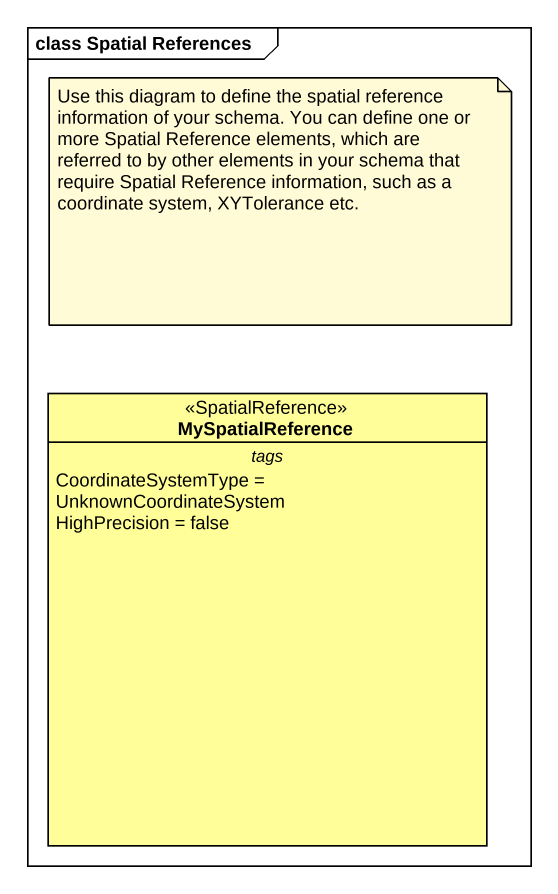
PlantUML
@startuml
mainframe class Spatial References
hide circle
hide empty members
class MySpatialReference <<SpatialReference>> #FFFE99 {
  -- tags --
  CoordinateSystemType = UnknownCoordinateSystem
  HighPrecision = false
}
note as N1
  Use this diagram to define the spatial reference information of your schema. You can define one or more Spatial Reference elements, which are referred to by other elements in your schema that require Spatial Reference information, such as a coordinate system, XYTolerance etc.
end note
@enduml
